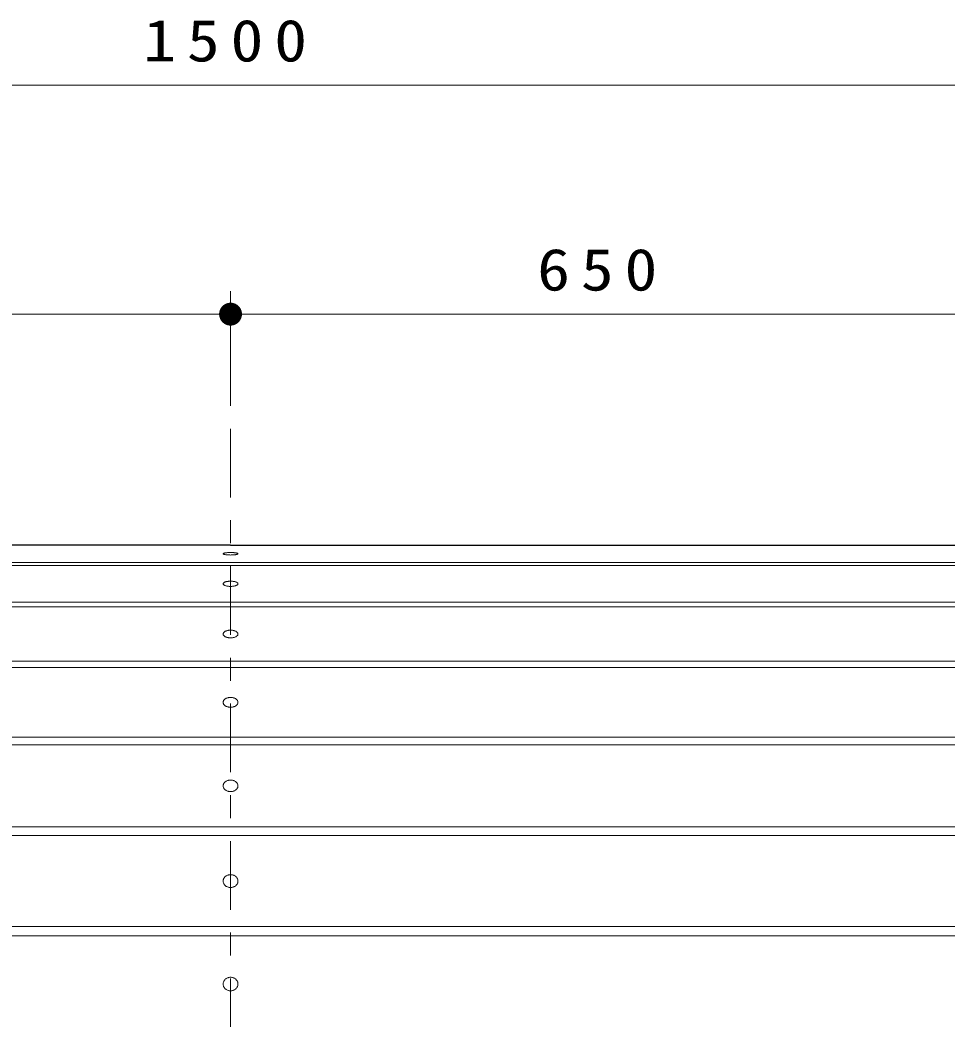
# Model space of a CAD drawing. Units: millimetres on the paper, scale 1:20. Extents: x -365 to 0, y -26 to 257.
# Drawn here: x -279.64 to -239.16, y 104.69 to 148.34 of the extents above; entities that cross this region are included whole.
import ezdxf

# ---------------------------------------------------------------- set-up
doc = ezdxf.new("R2010")
doc.units = ezdxf.units.MM
doc.linetypes.add('USER2', pattern=[6, 3, -1, 1, -1])
doc.layers.add('1_20', color=7, linetype='Continuous', lineweight=25)
doc.styles.add('ＭＳ ゴシック', font='')
doc.styles.get('ＭＳ ゴシック').set_extended_font_data('MS Gothic')

# ---------------------------------------------------------------- blocks, each defined once
blk = doc.blocks.new('filled_dot')
at = {"color": 0, "linetype": 'Continuous', "lineweight": -2, "const_width": 1.25}
blk.add_lwpolyline([(-0.625, 0, 1), (0.625, 0, 1)], format="xyb", close=True, dxfattribs=at)

msp = doc.modelspace()

# ---------------------------------------------------------------- linework, layer by layer
at = {"layer": '1_20', "lineweight": 13}
for p, q in [((-307.944, 145.501), (-232.944, 145.501)), ((-270.444, 131.501), (-270.444, 136.501)), ((-302.944, 135.501), (-270.444, 135.501)), ((-270.444, 135.501), (-237.944, 135.501))]:
    msp.add_line(p, q, dxfattribs=at)
at = {"layer": '1_20', "linetype": 'USER2', "lineweight": 13}
msp.add_line((-270.444, 130.501), (-270.444, 93.517), dxfattribs=at)
at = {"layer": '1_20', "color": 40}
for q in [(-307.794, 125.422), (-307.794, 125.422), (-233.094, 125.422), (-233.094, 125.422)]:
    msp.add_line((-270.444, 125.422), q, dxfattribs=at)
at = {"layer": '1_20', "color": 40, "lineweight": 13}
for p, q in [((-307.794, 124.654), (-233.094, 124.654)), ((-307.794, 124.535), (-233.094, 124.535)), ((-307.794, 122.925), (-233.094, 122.925)), ((-307.794, 122.726), (-233.094, 122.726)), ((-307.794, 120.349), (-233.094, 120.349)), ((-307.27, 120.078), (-233.094, 120.078)), ((-304.137, 117.034), (-233.094, 117.034)), ((-304.037, 116.702), (-233.094, 116.702)), ((-303.865, 113.117), (-233.094, 113.117)), ((-303.865, 112.739), (-233.094, 112.739)), ((-303.865, 108.765), (-233.094, 108.765)), ((-303.865, 108.356), (-233.094, 108.356))]:
    msp.add_line(p, q, dxfattribs=at)
at = {"layer": '1_20', "lineweight": 13}
for points in [[(-270.119, 125.041), (-270.12, 125.046), (-270.124, 125.051), (-270.13, 125.055), (-270.139, 125.06), (-270.149, 125.064), (-270.162, 125.068), (-270.178, 125.072), (-270.195, 125.076), (-270.214, 125.08), (-270.235, 125.083), (-270.258, 125.086), (-270.281, 125.088), (-270.307, 125.091), (-270.333, 125.093), (-270.36, 125.094), (-270.388, 125.095), (-270.416, 125.096), (-270.444, 125.096), (-270.472, 125.096), (-270.5, 125.095), (-270.528, 125.094), (-270.555, 125.093), (-270.581, 125.091), (-270.606, 125.088), (-270.63, 125.086), (-270.653, 125.083), (-270.674, 125.08), (-270.693, 125.076), (-270.71, 125.072), (-270.725, 125.068), (-270.739, 125.064), (-270.749, 125.06), (-270.758, 125.055), (-270.764, 125.051), (-270.768, 125.046), (-270.769, 125.041), (-270.768, 125.036), (-270.764, 125.032), (-270.758, 125.027), (-270.749, 125.022), (-270.739, 125.018), (-270.725, 125.014), (-270.71, 125.01), (-270.693, 125.006), (-270.674, 125.002), (-270.653, 124.999), (-270.63, 124.996), (-270.606, 124.994), (-270.581, 124.992), (-270.555, 124.99), (-270.528, 124.988), (-270.5, 124.987), (-270.472, 124.987), (-270.444, 124.986), (-270.416, 124.987), (-270.388, 124.987), (-270.36, 124.988), (-270.333, 124.99), (-270.307, 124.992), (-270.281, 124.994), (-270.258, 124.996), (-270.235, 124.999), (-270.214, 125.002), (-270.195, 125.006), (-270.178, 125.01), (-270.162, 125.014), (-270.149, 125.018), (-270.139, 125.022), (-270.13, 125.027), (-270.124, 125.032), (-270.12, 125.036)], [(-270.119, 123.73), (-270.12, 123.74), (-270.124, 123.75), (-270.13, 123.759), (-270.139, 123.769), (-270.149, 123.778), (-270.162, 123.787), (-270.178, 123.795), (-270.195, 123.803), (-270.214, 123.81), (-270.235, 123.817), (-270.258, 123.823), (-270.281, 123.828), (-270.307, 123.833), (-270.333, 123.837), (-270.36, 123.84), (-270.388, 123.842), (-270.416, 123.843), (-270.444, 123.844), (-270.472, 123.843), (-270.5, 123.842), (-270.528, 123.84), (-270.555, 123.837), (-270.581, 123.833), (-270.606, 123.828), (-270.63, 123.823), (-270.653, 123.817), (-270.674, 123.81), (-270.693, 123.803), (-270.71, 123.795), (-270.725, 123.787), (-270.739, 123.778), (-270.749, 123.769), (-270.758, 123.759), (-270.764, 123.75), (-270.768, 123.74), (-270.769, 123.73), (-270.768, 123.72), (-270.764, 123.71), (-270.758, 123.701), (-270.749, 123.691), (-270.739, 123.682), (-270.725, 123.673), (-270.71, 123.665), (-270.693, 123.657), (-270.674, 123.65), (-270.653, 123.643), (-270.63, 123.637), (-270.606, 123.632), (-270.581, 123.627), (-270.555, 123.623), (-270.528, 123.62), (-270.5, 123.618), (-270.472, 123.617), (-270.444, 123.616), (-270.416, 123.617), (-270.388, 123.618), (-270.36, 123.62), (-270.333, 123.623), (-270.307, 123.627), (-270.281, 123.632), (-270.258, 123.637), (-270.235, 123.643), (-270.214, 123.65), (-270.195, 123.657), (-270.178, 123.665), (-270.162, 123.673), (-270.149, 123.682), (-270.139, 123.691), (-270.13, 123.701), (-270.124, 123.71), (-270.12, 123.72)], [(-270.119, 121.537), (-270.12, 121.552), (-270.124, 121.567), (-270.13, 121.581), (-270.139, 121.595), (-270.149, 121.608), (-270.162, 121.621), (-270.178, 121.634), (-270.195, 121.645), (-270.214, 121.656), (-270.235, 121.666), (-270.258, 121.675), (-270.281, 121.683), (-270.307, 121.69), (-270.333, 121.695), (-270.36, 121.7), (-270.388, 121.703), (-270.416, 121.705), (-270.444, 121.705), (-270.472, 121.705), (-270.5, 121.703), (-270.528, 121.7), (-270.555, 121.695), (-270.581, 121.69), (-270.606, 121.683), (-270.63, 121.675), (-270.653, 121.666), (-270.674, 121.656), (-270.693, 121.645), (-270.71, 121.634), (-270.725, 121.621), (-270.739, 121.608), (-270.749, 121.595), (-270.758, 121.581), (-270.764, 121.567), (-270.768, 121.552), (-270.769, 121.537), (-270.768, 121.523), (-270.764, 121.508), (-270.758, 121.494), (-270.749, 121.48), (-270.739, 121.467), (-270.725, 121.454), (-270.71, 121.441), (-270.693, 121.43), (-270.674, 121.419), (-270.653, 121.409), (-270.63, 121.4), (-270.606, 121.392), (-270.581, 121.385), (-270.555, 121.38), (-270.528, 121.375), (-270.5, 121.372), (-270.472, 121.37), (-270.444, 121.37), (-270.416, 121.37), (-270.388, 121.372), (-270.36, 121.375), (-270.333, 121.38), (-270.307, 121.385), (-270.281, 121.392), (-270.258, 121.4), (-270.235, 121.409), (-270.214, 121.419), (-270.195, 121.43), (-270.178, 121.441), (-270.162, 121.454), (-270.149, 121.467), (-270.139, 121.48), (-270.13, 121.494), (-270.124, 121.508), (-270.12, 121.523)], [(-270.119, 118.556), (-270.12, 118.574), (-270.124, 118.593), (-270.13, 118.611), (-270.139, 118.629), (-270.149, 118.647), (-270.162, 118.663), (-270.178, 118.679), (-270.195, 118.694), (-270.214, 118.708), (-270.235, 118.72), (-270.258, 118.732), (-270.281, 118.742), (-270.307, 118.75), (-270.333, 118.758), (-270.36, 118.763), (-270.388, 118.767), (-270.416, 118.77), (-270.444, 118.771), (-270.472, 118.77), (-270.5, 118.767), (-270.528, 118.763), (-270.555, 118.758), (-270.581, 118.75), (-270.606, 118.742), (-270.63, 118.732), (-270.653, 118.72), (-270.674, 118.708), (-270.693, 118.694), (-270.71, 118.679), (-270.725, 118.663), (-270.739, 118.647), (-270.749, 118.629), (-270.758, 118.611), (-270.764, 118.593), (-270.768, 118.574), (-270.769, 118.556), (-270.768, 118.537), (-270.764, 118.518), (-270.758, 118.5), (-270.749, 118.482), (-270.739, 118.465), (-270.725, 118.448), (-270.71, 118.432), (-270.693, 118.418), (-270.674, 118.404), (-270.653, 118.391), (-270.63, 118.38), (-270.606, 118.37), (-270.581, 118.361), (-270.555, 118.354), (-270.528, 118.348), (-270.5, 118.344), (-270.472, 118.342), (-270.444, 118.341), (-270.416, 118.342), (-270.388, 118.344), (-270.36, 118.348), (-270.333, 118.354), (-270.307, 118.361), (-270.281, 118.37), (-270.258, 118.38), (-270.235, 118.391), (-270.214, 118.404), (-270.195, 118.418), (-270.178, 118.432), (-270.162, 118.448), (-270.149, 118.465), (-270.139, 118.482), (-270.13, 118.5), (-270.124, 118.518), (-270.12, 118.537)], [(-270.119, 114.91), (-270.12, 114.932), (-270.124, 114.953), (-270.13, 114.975), (-270.139, 114.996), (-270.149, 115.016), (-270.162, 115.036), (-270.178, 115.055), (-270.195, 115.072), (-270.214, 115.088), (-270.235, 115.103), (-270.258, 115.117), (-270.281, 115.129), (-270.307, 115.139), (-270.333, 115.147), (-270.36, 115.154), (-270.388, 115.159), (-270.416, 115.162), (-270.444, 115.163), (-270.472, 115.162), (-270.5, 115.159), (-270.528, 115.154), (-270.555, 115.147), (-270.581, 115.139), (-270.606, 115.129), (-270.63, 115.117), (-270.653, 115.103), (-270.674, 115.088), (-270.693, 115.072), (-270.71, 115.055), (-270.725, 115.036), (-270.739, 115.016), (-270.749, 114.996), (-270.758, 114.975), (-270.764, 114.953), (-270.768, 114.932), (-270.769, 114.91), (-270.768, 114.887), (-270.764, 114.866), (-270.758, 114.844), (-270.749, 114.823), (-270.739, 114.803), (-270.725, 114.783), (-270.71, 114.764), (-270.693, 114.747), (-270.674, 114.731), (-270.653, 114.716), (-270.63, 114.702), (-270.606, 114.69), (-270.581, 114.68), (-270.555, 114.672), (-270.528, 114.665), (-270.5, 114.66), (-270.472, 114.657), (-270.444, 114.657), (-270.416, 114.657), (-270.388, 114.66), (-270.36, 114.665), (-270.333, 114.672), (-270.307, 114.68), (-270.281, 114.69), (-270.258, 114.702), (-270.235, 114.716), (-270.214, 114.731), (-270.195, 114.747), (-270.178, 114.764), (-270.162, 114.783), (-270.149, 114.803), (-270.139, 114.823), (-270.13, 114.844), (-270.124, 114.866), (-270.12, 114.887)], [(-270.119, 110.752), (-270.12, 110.776), (-270.124, 110.8), (-270.13, 110.824), (-270.139, 110.848), (-270.149, 110.87), (-270.162, 110.892), (-270.178, 110.913), (-270.195, 110.932), (-270.214, 110.95), (-270.235, 110.967), (-270.258, 110.982), (-270.281, 110.995), (-270.307, 111.006), (-270.333, 111.015), (-270.36, 111.023), (-270.388, 111.028), (-270.416, 111.031), (-270.444, 111.032), (-270.472, 111.031), (-270.5, 111.028), (-270.528, 111.023), (-270.555, 111.015), (-270.581, 111.006), (-270.606, 110.995), (-270.63, 110.982), (-270.653, 110.967), (-270.674, 110.95), (-270.693, 110.932), (-270.71, 110.913), (-270.725, 110.892), (-270.739, 110.87), (-270.749, 110.848), (-270.758, 110.824), (-270.764, 110.8), (-270.768, 110.776), (-270.769, 110.752), (-270.768, 110.727), (-270.764, 110.703), (-270.758, 110.679), (-270.749, 110.656), (-270.739, 110.633), (-270.725, 110.612), (-270.71, 110.591), (-270.693, 110.571), (-270.674, 110.553), (-270.653, 110.537), (-270.63, 110.522), (-270.606, 110.509), (-270.581, 110.498), (-270.555, 110.488), (-270.528, 110.481), (-270.5, 110.476), (-270.472, 110.472), (-270.444, 110.471), (-270.416, 110.472), (-270.388, 110.476), (-270.36, 110.481), (-270.333, 110.488), (-270.307, 110.498), (-270.281, 110.509), (-270.258, 110.522), (-270.235, 110.537), (-270.214, 110.553), (-270.195, 110.571), (-270.178, 110.591), (-270.162, 110.612), (-270.149, 110.633), (-270.139, 110.656), (-270.13, 110.679), (-270.124, 110.703), (-270.12, 110.727)], [(-270.119, 106.257), (-270.12, 106.283), (-270.124, 106.308), (-270.13, 106.333), (-270.139, 106.358), (-270.149, 106.382), (-270.162, 106.405), (-270.178, 106.427), (-270.195, 106.447), (-270.214, 106.466), (-270.235, 106.484), (-270.258, 106.499), (-270.281, 106.513), (-270.307, 106.525), (-270.333, 106.535), (-270.36, 106.543), (-270.388, 106.549), (-270.416, 106.552), (-270.444, 106.553), (-270.472, 106.552), (-270.5, 106.549), (-270.528, 106.543), (-270.555, 106.535), (-270.581, 106.525), (-270.606, 106.513), (-270.63, 106.499), (-270.653, 106.484), (-270.674, 106.466), (-270.693, 106.447), (-270.71, 106.427), (-270.725, 106.405), (-270.739, 106.382), (-270.749, 106.358), (-270.758, 106.333), (-270.764, 106.308), (-270.768, 106.283), (-270.769, 106.257), (-270.768, 106.231), (-270.764, 106.205), (-270.758, 106.18), (-270.749, 106.155), (-270.739, 106.131), (-270.725, 106.109), (-270.71, 106.087), (-270.693, 106.066), (-270.674, 106.047), (-270.653, 106.03), (-270.63, 106.014), (-270.606, 106), (-270.581, 105.988), (-270.555, 105.978), (-270.528, 105.971), (-270.5, 105.965), (-270.472, 105.962), (-270.444, 105.96), (-270.416, 105.962), (-270.388, 105.965), (-270.36, 105.971), (-270.333, 105.978), (-270.307, 105.988), (-270.281, 106), (-270.258, 106.014), (-270.235, 106.03), (-270.214, 106.047), (-270.195, 106.066), (-270.178, 106.087), (-270.162, 106.109), (-270.149, 106.131), (-270.139, 106.155), (-270.13, 106.18), (-270.124, 106.205), (-270.12, 106.231)]]:
    msp.add_lwpolyline(points, close=True, dxfattribs=at)

# ---------------------------------------------------------------- block references
at = {"layer": '1_20', "lineweight": 13, "xscale": 0.4, "yscale": 0.4, "rotation": 180}
msp.add_blockref('filled_dot', (-270.444, 135.501), dxfattribs=at)

# ---------------------------------------------------------------- texts
at = {"layer": '1_20', "char_height": 1.833, "attachment_point": 8, "style": 'ＭＳ ゴシック'}
for s, insert in [('\\T1.33;\\W1.15;1500', (-270.444, 146.501)), ('\\T1.33;\\W1.15;650', (-254.194, 136.501))]:
    msp.add_mtext(s, dxfattribs=dict(at, insert=insert))

doc.saveas('drawing.dxf')
